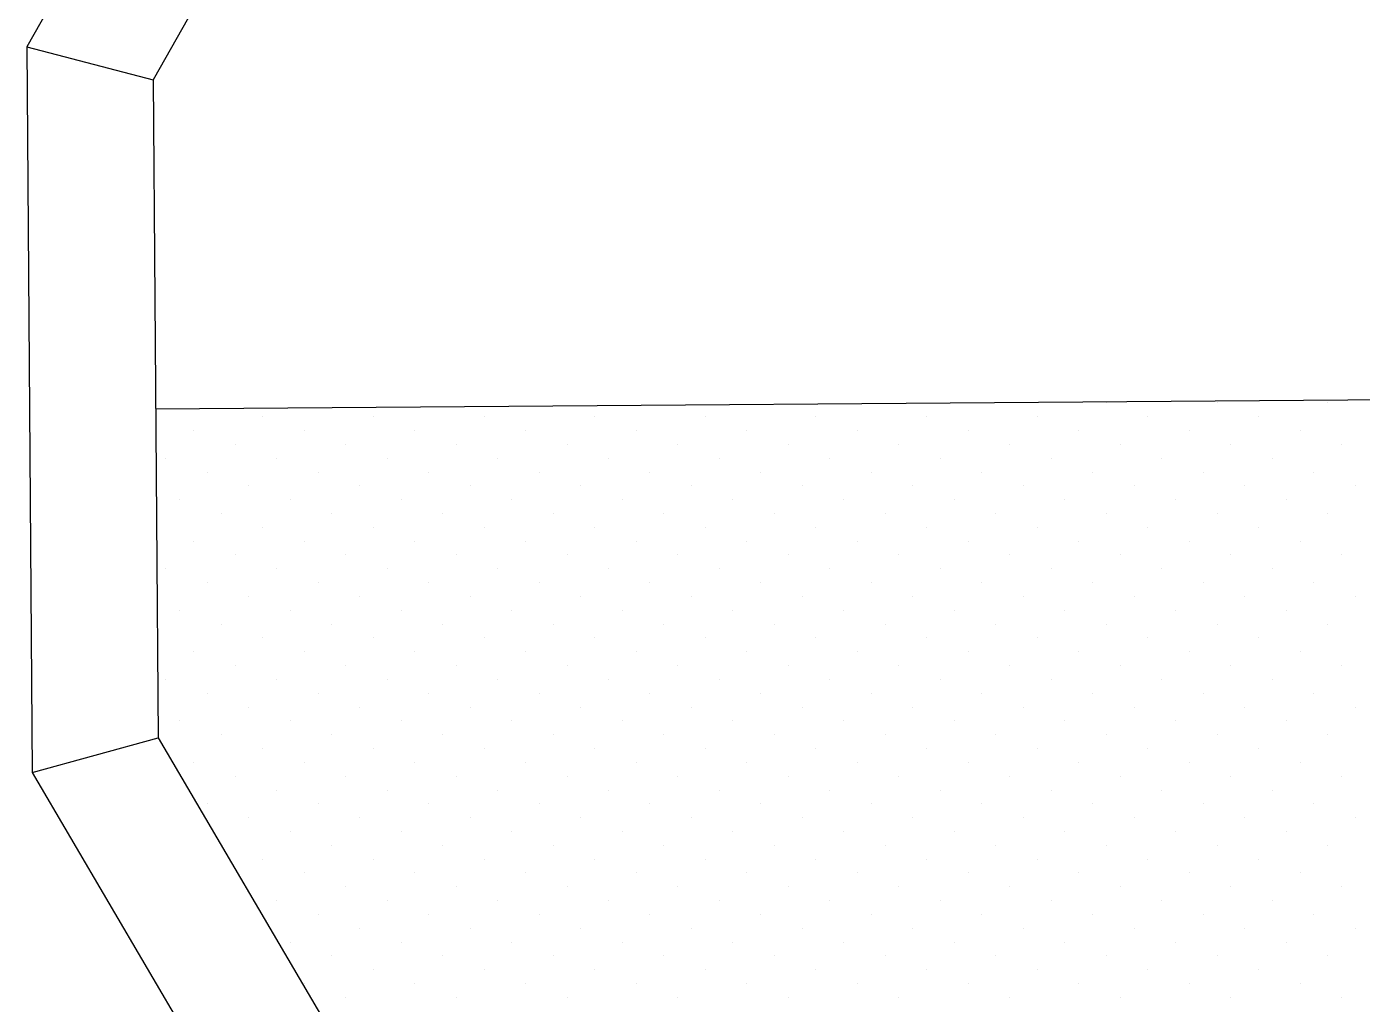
# Model space of a CAD drawing. Header units: millimetres. Extents: x 204800 to 233555, y -2285 to 8522.
# Drawn here: x 225250.8 to 225332.1, y 492.1 to 551.7 of the extents above; entities that cross this region are included whole.
import ezdxf

# ---------------------------------------------------------------- set-up
doc = ezdxf.new("R2010")
doc.units = ezdxf.units.MM
for name, color, linetype in [('中线', 90, 'Continuous'), ('家具内线', 8, 'Continuous'), ('家具外线', 4, 'Continuous')]:
    doc.layers.add(name, color=color, linetype=linetype)

# ---------------------------------------------------------------- blocks, each defined once
blk = doc.blocks.new('MK-ZS-0300')
at = {"layer": '中线', "color": 251}
for p, q in [((68331.732, 5029.163, 1341.12), (68309.923, 4990.728, 1341.12)), ((68309.923, 4990.728, 1341.12), (68310.253, 4946.537, 1341.12)), ((68310.253, 4946.537, 1341.12), (68332.635, 4908.432, 1341.12))]:
    blk.add_line(p, q, dxfattribs=at)
at = {"layer": '家具内线', "color": 251, "ltscale": 500}
for p, q in [((68337.396, 5023.583, 1341.12), (68317.618, 4988.727, 1341.12)), ((68309.923, 4990.728, 1341.12), (68317.618, 4988.727, 1341.12)), ((68317.618, 4988.727, 1341.12), (68317.918, 4948.652, 1341.12)), ((68317.768, 4968.69, 1341.12), (68467.33, 4969.808, 1341.12)), ((68368.909, 4969.054, 1341.12), (68368.909, 4969.054, 1341.12)), ((68375.644, 4969.054, 1341.12), (68375.644, 4969.054, 1341.12)), ((68382.379, 4969.054, 1341.12), (68382.379, 4969.054, 1341.12)), ((68389.114, 4969.054, 1341.12), (68389.114, 4969.054, 1341.12)), ((68324.288, 4968.212, 1341.12), (68324.288, 4968.212, 1341.12)), ((68331.023, 4968.212, 1341.12), (68331.023, 4968.212, 1341.12)), ((68337.758, 4968.212, 1341.12), (68337.758, 4968.212, 1341.12)), ((68344.494, 4968.212, 1341.12), (68344.494, 4968.212, 1341.12)), ((68351.229, 4968.212, 1341.12), (68351.229, 4968.212, 1341.12)), ((68357.964, 4968.212, 1341.12), (68357.964, 4968.212, 1341.12)), ((68364.699, 4968.212, 1341.12), (68364.699, 4968.212, 1341.12)), ((68371.434, 4968.212, 1341.12), (68371.434, 4968.212, 1341.12)), ((68378.17, 4968.212, 1341.12), (68378.17, 4968.212, 1341.12)), ((68384.905, 4968.212, 1341.12), (68384.905, 4968.212, 1341.12)), ((68320.079, 4967.37, 1341.12), (68320.079, 4967.37, 1341.12)), ((68326.814, 4967.37, 1341.12), (68326.814, 4967.37, 1341.12)), ((68333.549, 4967.37, 1341.12), (68333.549, 4967.37, 1341.12)), ((68340.284, 4967.37, 1341.12), (68340.284, 4967.37, 1341.12)), ((68347.019, 4967.37, 1341.12), (68347.019, 4967.37, 1341.12)), ((68353.754, 4967.37, 1341.12), (68353.754, 4967.37, 1341.12)), ((68360.49, 4967.37, 1341.12), (68360.49, 4967.37, 1341.12)), ((68367.225, 4967.37, 1341.12), (68367.225, 4967.37, 1341.12)), ((68373.96, 4967.37, 1341.12), (68373.96, 4967.37, 1341.12)), ((68380.695, 4967.37, 1341.12), (68380.695, 4967.37, 1341.12)), ((68387.43, 4967.37, 1341.12), (68387.43, 4967.37, 1341.12)), ((68322.604, 4966.528, 1341.12), (68322.604, 4966.528, 1341.12)), ((68329.339, 4966.528, 1341.12), (68329.339, 4966.528, 1341.12)), ((68336.075, 4966.528, 1341.12), (68336.075, 4966.528, 1341.12)), ((68342.81, 4966.528, 1341.12), (68342.81, 4966.528, 1341.12)), ((68349.545, 4966.528, 1341.12), (68349.545, 4966.528, 1341.12)), ((68356.28, 4966.528, 1341.12), (68356.28, 4966.528, 1341.12)), ((68363.015, 4966.528, 1341.12), (68363.015, 4966.528, 1341.12)), ((68369.751, 4966.528, 1341.12), (68369.751, 4966.528, 1341.12)), ((68376.486, 4966.528, 1341.12), (68376.486, 4966.528, 1341.12)), ((68383.221, 4966.528, 1341.12), (68383.221, 4966.528, 1341.12)), ((68389.956, 4966.528, 1341.12), (68389.956, 4966.528, 1341.12)), ((68318.395, 4965.686, 1341.12), (68318.395, 4965.686, 1341.12)), ((68325.13, 4965.686, 1341.12), (68325.13, 4965.686, 1341.12)), ((68331.865, 4965.686, 1341.12), (68331.865, 4965.686, 1341.12)), ((68338.6, 4965.686, 1341.12), (68338.6, 4965.686, 1341.12)), ((68345.335, 4965.686, 1341.12), (68345.335, 4965.686, 1341.12)), ((68352.071, 4965.686, 1341.12), (68352.071, 4965.686, 1341.12)), ((68358.806, 4965.686, 1341.12), (68358.806, 4965.686, 1341.12)), ((68365.541, 4965.686, 1341.12), (68365.541, 4965.686, 1341.12)), ((68372.276, 4965.686, 1341.12), (68372.276, 4965.686, 1341.12)), ((68379.011, 4965.686, 1341.12), (68379.011, 4965.686, 1341.12)), ((68385.747, 4965.686, 1341.12), (68385.747, 4965.686, 1341.12)), ((68320.92, 4964.844, 1341.12), (68320.92, 4964.844, 1341.12)), ((68327.656, 4964.844, 1341.12), (68327.656, 4964.844, 1341.12)), ((68334.391, 4964.844, 1341.12), (68334.391, 4964.844, 1341.12)), ((68341.126, 4964.844, 1341.12), (68341.126, 4964.844, 1341.12)), ((68347.861, 4964.844, 1341.12), (68347.861, 4964.844, 1341.12)), ((68354.596, 4964.844, 1341.12), (68354.596, 4964.844, 1341.12)), ((68361.332, 4964.844, 1341.12), (68361.332, 4964.844, 1341.12)), ((68368.067, 4964.844, 1341.12), (68368.067, 4964.844, 1341.12)), ((68374.802, 4964.844, 1341.12), (68374.802, 4964.844, 1341.12)), ((68381.537, 4964.844, 1341.12), (68381.537, 4964.844, 1341.12)), ((68388.272, 4964.844, 1341.12), (68388.272, 4964.844, 1341.12)), ((68323.446, 4964.002, 1341.12), (68323.446, 4964.002, 1341.12)), ((68330.181, 4964.002, 1341.12), (68330.181, 4964.002, 1341.12)), ((68336.916, 4964.002, 1341.12), (68336.916, 4964.002, 1341.12)), ((68343.652, 4964.002, 1341.12), (68343.652, 4964.002, 1341.12)), ((68350.387, 4964.002, 1341.12), (68350.387, 4964.002, 1341.12)), ((68357.122, 4964.002, 1341.12), (68357.122, 4964.002, 1341.12)), ((68363.857, 4964.002, 1341.12), (68363.857, 4964.002, 1341.12)), ((68370.592, 4964.002, 1341.12), (68370.592, 4964.002, 1341.12)), ((68377.328, 4964.002, 1341.12), (68377.328, 4964.002, 1341.12)), ((68384.063, 4964.002, 1341.12), (68384.063, 4964.002, 1341.12)), ((68390.798, 4964.002, 1341.12), (68390.798, 4964.002, 1341.12)), ((68319.237, 4963.16, 1341.12), (68319.237, 4963.16, 1341.12)), ((68325.972, 4963.16, 1341.12), (68325.972, 4963.16, 1341.12)), ((68332.707, 4963.16, 1341.12), (68332.707, 4963.16, 1341.12)), ((68339.442, 4963.16, 1341.12), (68339.442, 4963.16, 1341.12)), ((68346.177, 4963.16, 1341.12), (68346.177, 4963.16, 1341.12)), ((68352.913, 4963.16, 1341.12), (68352.913, 4963.16, 1341.12)), ((68359.648, 4963.16, 1341.12), (68359.648, 4963.16, 1341.12)), ((68366.383, 4963.16, 1341.12), (68366.383, 4963.16, 1341.12)), ((68373.118, 4963.16, 1341.12), (68373.118, 4963.16, 1341.12)), ((68379.853, 4963.16, 1341.12), (68379.853, 4963.16, 1341.12)), ((68386.589, 4963.16, 1341.12), (68386.589, 4963.16, 1341.12)), ((68321.762, 4962.318, 1341.12), (68321.762, 4962.318, 1341.12)), ((68328.497, 4962.318, 1341.12), (68328.497, 4962.318, 1341.12)), ((68335.233, 4962.318, 1341.12), (68335.233, 4962.318, 1341.12)), ((68341.968, 4962.318, 1341.12), (68341.968, 4962.318, 1341.12)), ((68348.703, 4962.318, 1341.12), (68348.703, 4962.318, 1341.12)), ((68355.438, 4962.318, 1341.12), (68355.438, 4962.318, 1341.12)), ((68362.173, 4962.318, 1341.12), (68362.173, 4962.318, 1341.12)), ((68368.909, 4962.318, 1341.12), (68368.909, 4962.318, 1341.12)), ((68375.644, 4962.318, 1341.12), (68375.644, 4962.318, 1341.12)), ((68382.379, 4962.318, 1341.12), (68382.379, 4962.318, 1341.12)), ((68389.114, 4962.318, 1341.12), (68389.114, 4962.318, 1341.12)), ((68324.288, 4961.476, 1341.12), (68324.288, 4961.476, 1341.12)), ((68331.023, 4961.476, 1341.12), (68331.023, 4961.476, 1341.12)), ((68337.758, 4961.476, 1341.12), (68337.758, 4961.476, 1341.12)), ((68344.494, 4961.476, 1341.12), (68344.494, 4961.476, 1341.12)), ((68351.229, 4961.476, 1341.12), (68351.229, 4961.476, 1341.12)), ((68357.964, 4961.476, 1341.12), (68357.964, 4961.476, 1341.12)), ((68364.699, 4961.476, 1341.12), (68364.699, 4961.476, 1341.12)), ((68371.434, 4961.476, 1341.12), (68371.434, 4961.476, 1341.12)), ((68378.17, 4961.476, 1341.12), (68378.17, 4961.476, 1341.12)), ((68384.905, 4961.476, 1341.12), (68384.905, 4961.476, 1341.12)), ((68320.079, 4960.635, 1341.12), (68320.079, 4960.635, 1341.12)), ((68326.814, 4960.635, 1341.12), (68326.814, 4960.635, 1341.12)), ((68333.549, 4960.635, 1341.12), (68333.549, 4960.635, 1341.12)), ((68340.284, 4960.635, 1341.12), (68340.284, 4960.635, 1341.12)), ((68347.019, 4960.635, 1341.12), (68347.019, 4960.635, 1341.12)), ((68353.754, 4960.635, 1341.12), (68353.754, 4960.635, 1341.12)), ((68360.49, 4960.635, 1341.12), (68360.49, 4960.635, 1341.12)), ((68367.225, 4960.635, 1341.12), (68367.225, 4960.635, 1341.12)), ((68373.96, 4960.635, 1341.12), (68373.96, 4960.635, 1341.12)), ((68380.695, 4960.635, 1341.12), (68380.695, 4960.635, 1341.12)), ((68387.43, 4960.635, 1341.12), (68387.43, 4960.635, 1341.12)), ((68322.604, 4959.793, 1341.12), (68322.604, 4959.793, 1341.12)), ((68329.339, 4959.793, 1341.12), (68329.339, 4959.793, 1341.12)), ((68336.075, 4959.793, 1341.12), (68336.075, 4959.793, 1341.12)), ((68342.81, 4959.793, 1341.12), (68342.81, 4959.793, 1341.12)), ((68349.545, 4959.793, 1341.12), (68349.545, 4959.793, 1341.12)), ((68356.28, 4959.793, 1341.12), (68356.28, 4959.793, 1341.12)), ((68363.015, 4959.793, 1341.12), (68363.015, 4959.793, 1341.12)), ((68369.751, 4959.793, 1341.12), (68369.751, 4959.793, 1341.12)), ((68376.486, 4959.793, 1341.12), (68376.486, 4959.793, 1341.12)), ((68383.221, 4959.793, 1341.12), (68383.221, 4959.793, 1341.12)), ((68389.956, 4959.793, 1341.12), (68389.956, 4959.793, 1341.12)), ((68318.395, 4958.951, 1341.12), (68318.395, 4958.951, 1341.12)), ((68325.13, 4958.951, 1341.12), (68325.13, 4958.951, 1341.12)), ((68331.865, 4958.951, 1341.12), (68331.865, 4958.951, 1341.12)), ((68338.6, 4958.951, 1341.12), (68338.6, 4958.951, 1341.12)), ((68345.335, 4958.951, 1341.12), (68345.335, 4958.951, 1341.12)), ((68352.071, 4958.951, 1341.12), (68352.071, 4958.951, 1341.12)), ((68358.806, 4958.951, 1341.12), (68358.806, 4958.951, 1341.12)), ((68365.541, 4958.951, 1341.12), (68365.541, 4958.951, 1341.12)), ((68372.276, 4958.951, 1341.12), (68372.276, 4958.951, 1341.12)), ((68379.011, 4958.951, 1341.12), (68379.011, 4958.951, 1341.12)), ((68385.747, 4958.951, 1341.12), (68385.747, 4958.951, 1341.12)), ((68320.92, 4958.109, 1341.12), (68320.92, 4958.109, 1341.12)), ((68327.656, 4958.109, 1341.12), (68327.656, 4958.109, 1341.12)), ((68334.391, 4958.109, 1341.12), (68334.391, 4958.109, 1341.12)), ((68341.126, 4958.109, 1341.12), (68341.126, 4958.109, 1341.12)), ((68347.861, 4958.109, 1341.12), (68347.861, 4958.109, 1341.12)), ((68354.596, 4958.109, 1341.12), (68354.596, 4958.109, 1341.12)), ((68361.332, 4958.109, 1341.12), (68361.332, 4958.109, 1341.12)), ((68368.067, 4958.109, 1341.12), (68368.067, 4958.109, 1341.12)), ((68374.802, 4958.109, 1341.12), (68374.802, 4958.109, 1341.12)), ((68381.537, 4958.109, 1341.12), (68381.537, 4958.109, 1341.12)), ((68388.272, 4958.109, 1341.12), (68388.272, 4958.109, 1341.12)), ((68323.446, 4957.267, 1341.12), (68323.446, 4957.267, 1341.12)), ((68330.181, 4957.267, 1341.12), (68330.181, 4957.267, 1341.12)), ((68336.916, 4957.267, 1341.12), (68336.916, 4957.267, 1341.12)), ((68343.652, 4957.267, 1341.12), (68343.652, 4957.267, 1341.12)), ((68350.387, 4957.267, 1341.12), (68350.387, 4957.267, 1341.12)), ((68357.122, 4957.267, 1341.12), (68357.122, 4957.267, 1341.12)), ((68363.857, 4957.267, 1341.12), (68363.857, 4957.267, 1341.12)), ((68370.592, 4957.267, 1341.12), (68370.592, 4957.267, 1341.12)), ((68377.328, 4957.267, 1341.12), (68377.328, 4957.267, 1341.12)), ((68384.063, 4957.267, 1341.12), (68384.063, 4957.267, 1341.12)), ((68390.798, 4957.267, 1341.12), (68390.798, 4957.267, 1341.12)), ((68319.237, 4956.425, 1341.12), (68319.237, 4956.425, 1341.12)), ((68325.972, 4956.425, 1341.12), (68325.972, 4956.425, 1341.12)), ((68332.707, 4956.425, 1341.12), (68332.707, 4956.425, 1341.12)), ((68339.442, 4956.425, 1341.12), (68339.442, 4956.425, 1341.12)), ((68346.177, 4956.425, 1341.12), (68346.177, 4956.425, 1341.12)), ((68352.913, 4956.425, 1341.12), (68352.913, 4956.425, 1341.12)), ((68359.648, 4956.425, 1341.12), (68359.648, 4956.425, 1341.12)), ((68366.383, 4956.425, 1341.12), (68366.383, 4956.425, 1341.12)), ((68373.118, 4956.425, 1341.12), (68373.118, 4956.425, 1341.12)), ((68379.853, 4956.425, 1341.12), (68379.853, 4956.425, 1341.12)), ((68386.589, 4956.425, 1341.12), (68386.589, 4956.425, 1341.12)), ((68321.762, 4955.583, 1341.12), (68321.762, 4955.583, 1341.12)), ((68328.497, 4955.583, 1341.12), (68328.497, 4955.583, 1341.12)), ((68335.233, 4955.583, 1341.12), (68335.233, 4955.583, 1341.12)), ((68341.968, 4955.583, 1341.12), (68341.968, 4955.583, 1341.12)), ((68348.703, 4955.583, 1341.12), (68348.703, 4955.583, 1341.12)), ((68355.438, 4955.583, 1341.12), (68355.438, 4955.583, 1341.12)), ((68362.173, 4955.583, 1341.12), (68362.173, 4955.583, 1341.12)), ((68368.909, 4955.583, 1341.12), (68368.909, 4955.583, 1341.12)), ((68375.644, 4955.583, 1341.12), (68375.644, 4955.583, 1341.12)), ((68382.379, 4955.583, 1341.12), (68382.379, 4955.583, 1341.12)), ((68389.114, 4955.583, 1341.12), (68389.114, 4955.583, 1341.12)), ((68324.288, 4954.741, 1341.12), (68324.288, 4954.741, 1341.12)), ((68331.023, 4954.741, 1341.12), (68331.023, 4954.741, 1341.12)), ((68337.758, 4954.741, 1341.12), (68337.758, 4954.741, 1341.12)), ((68344.494, 4954.741, 1341.12), (68344.494, 4954.741, 1341.12)), ((68351.229, 4954.741, 1341.12), (68351.229, 4954.741, 1341.12)), ((68357.964, 4954.741, 1341.12), (68357.964, 4954.741, 1341.12)), ((68364.699, 4954.741, 1341.12), (68364.699, 4954.741, 1341.12)), ((68371.434, 4954.741, 1341.12), (68371.434, 4954.741, 1341.12)), ((68378.17, 4954.741, 1341.12), (68378.17, 4954.741, 1341.12)), ((68384.905, 4954.741, 1341.12), (68384.905, 4954.741, 1341.12)), ((68320.079, 4953.899, 1341.12), (68320.079, 4953.899, 1341.12)), ((68326.814, 4953.899, 1341.12), (68326.814, 4953.899, 1341.12)), ((68333.549, 4953.899, 1341.12), (68333.549, 4953.899, 1341.12)), ((68340.284, 4953.899, 1341.12), (68340.284, 4953.899, 1341.12)), ((68347.019, 4953.899, 1341.12), (68347.019, 4953.899, 1341.12)), ((68353.754, 4953.899, 1341.12), (68353.754, 4953.899, 1341.12)), ((68360.49, 4953.899, 1341.12), (68360.49, 4953.899, 1341.12)), ((68367.225, 4953.899, 1341.12), (68367.225, 4953.899, 1341.12)), ((68373.96, 4953.899, 1341.12), (68373.96, 4953.899, 1341.12)), ((68380.695, 4953.899, 1341.12), (68380.695, 4953.899, 1341.12)), ((68387.43, 4953.899, 1341.12), (68387.43, 4953.899, 1341.12)), ((68322.604, 4953.057, 1341.12), (68322.604, 4953.057, 1341.12)), ((68329.339, 4953.057, 1341.12), (68329.339, 4953.057, 1341.12)), ((68336.075, 4953.057, 1341.12), (68336.075, 4953.057, 1341.12)), ((68342.81, 4953.057, 1341.12), (68342.81, 4953.057, 1341.12)), ((68349.545, 4953.057, 1341.12), (68349.545, 4953.057, 1341.12)), ((68356.28, 4953.057, 1341.12), (68356.28, 4953.057, 1341.12)), ((68363.015, 4953.057, 1341.12), (68363.015, 4953.057, 1341.12)), ((68369.751, 4953.057, 1341.12), (68369.751, 4953.057, 1341.12)), ((68376.486, 4953.057, 1341.12), (68376.486, 4953.057, 1341.12)), ((68383.221, 4953.057, 1341.12), (68383.221, 4953.057, 1341.12)), ((68389.956, 4953.057, 1341.12), (68389.956, 4953.057, 1341.12)), ((68318.395, 4952.216, 1341.12), (68318.395, 4952.216, 1341.12)), ((68325.13, 4952.216, 1341.12), (68325.13, 4952.216, 1341.12)), ((68331.865, 4952.216, 1341.12), (68331.865, 4952.216, 1341.12)), ((68338.6, 4952.216, 1341.12), (68338.6, 4952.216, 1341.12)), ((68345.335, 4952.216, 1341.12), (68345.335, 4952.216, 1341.12)), ((68352.071, 4952.216, 1341.12), (68352.071, 4952.216, 1341.12)), ((68358.806, 4952.216, 1341.12), (68358.806, 4952.216, 1341.12)), ((68365.541, 4952.216, 1341.12), (68365.541, 4952.216, 1341.12)), ((68372.276, 4952.216, 1341.12), (68372.276, 4952.216, 1341.12)), ((68379.011, 4952.216, 1341.12), (68379.011, 4952.216, 1341.12)), ((68385.747, 4952.216, 1341.12), (68385.747, 4952.216, 1341.12)), ((68320.92, 4951.374, 1341.12), (68320.92, 4951.374, 1341.12)), ((68327.656, 4951.374, 1341.12), (68327.656, 4951.374, 1341.12)), ((68334.391, 4951.374, 1341.12), (68334.391, 4951.374, 1341.12)), ((68341.126, 4951.374, 1341.12), (68341.126, 4951.374, 1341.12)), ((68347.861, 4951.374, 1341.12), (68347.861, 4951.374, 1341.12)), ((68354.596, 4951.374, 1341.12), (68354.596, 4951.374, 1341.12)), ((68361.332, 4951.374, 1341.12), (68361.332, 4951.374, 1341.12)), ((68368.067, 4951.374, 1341.12), (68368.067, 4951.374, 1341.12)), ((68374.802, 4951.374, 1341.12), (68374.802, 4951.374, 1341.12)), ((68381.537, 4951.374, 1341.12), (68381.537, 4951.374, 1341.12)), ((68388.272, 4951.374, 1341.12), (68388.272, 4951.374, 1341.12)), ((68323.446, 4950.532, 1341.12), (68323.446, 4950.532, 1341.12)), ((68330.181, 4950.532, 1341.12), (68330.181, 4950.532, 1341.12)), ((68336.916, 4950.532, 1341.12), (68336.916, 4950.532, 1341.12)), ((68343.652, 4950.532, 1341.12), (68343.652, 4950.532, 1341.12)), ((68350.387, 4950.532, 1341.12), (68350.387, 4950.532, 1341.12)), ((68357.122, 4950.532, 1341.12), (68357.122, 4950.532, 1341.12)), ((68363.857, 4950.532, 1341.12), (68363.857, 4950.532, 1341.12)), ((68370.592, 4950.532, 1341.12), (68370.592, 4950.532, 1341.12)), ((68377.328, 4950.532, 1341.12), (68377.328, 4950.532, 1341.12)), ((68384.063, 4950.532, 1341.12), (68384.063, 4950.532, 1341.12)), ((68390.798, 4950.532, 1341.12), (68390.798, 4950.532, 1341.12)), ((68319.237, 4949.69, 1341.12), (68319.237, 4949.69, 1341.12)), ((68325.972, 4949.69, 1341.12), (68325.972, 4949.69, 1341.12)), ((68332.707, 4949.69, 1341.12), (68332.707, 4949.69, 1341.12)), ((68339.442, 4949.69, 1341.12), (68339.442, 4949.69, 1341.12)), ((68346.177, 4949.69, 1341.12), (68346.177, 4949.69, 1341.12)), ((68352.913, 4949.69, 1341.12), (68352.913, 4949.69, 1341.12)), ((68359.648, 4949.69, 1341.12), (68359.648, 4949.69, 1341.12)), ((68366.383, 4949.69, 1341.12), (68366.383, 4949.69, 1341.12)), ((68373.118, 4949.69, 1341.12), (68373.118, 4949.69, 1341.12)), ((68379.853, 4949.69, 1341.12), (68379.853, 4949.69, 1341.12)), ((68386.589, 4949.69, 1341.12), (68386.589, 4949.69, 1341.12)), ((68310.253, 4946.537, 1341.12), (68317.918, 4948.652, 1341.12)), ((68317.918, 4948.652, 1341.12), (68338.215, 4914.096, 1341.12)), ((68321.762, 4948.848, 1341.12), (68321.762, 4948.848, 1341.12)), ((68328.497, 4948.848, 1341.12), (68328.497, 4948.848, 1341.12)), ((68335.233, 4948.848, 1341.12), (68335.233, 4948.848, 1341.12)), ((68341.968, 4948.848, 1341.12), (68341.968, 4948.848, 1341.12)), ((68348.703, 4948.848, 1341.12), (68348.703, 4948.848, 1341.12)), ((68355.438, 4948.848, 1341.12), (68355.438, 4948.848, 1341.12)), ((68362.173, 4948.848, 1341.12), (68362.173, 4948.848, 1341.12)), ((68368.909, 4948.848, 1341.12), (68368.909, 4948.848, 1341.12)), ((68375.644, 4948.848, 1341.12), (68375.644, 4948.848, 1341.12)), ((68382.379, 4948.848, 1341.12), (68382.379, 4948.848, 1341.12)), ((68389.114, 4948.848, 1341.12), (68389.114, 4948.848, 1341.12)), ((68324.288, 4948.006, 1341.12), (68324.288, 4948.006, 1341.12)), ((68331.023, 4948.006, 1341.12), (68331.023, 4948.006, 1341.12)), ((68337.758, 4948.006, 1341.12), (68337.758, 4948.006, 1341.12)), ((68344.494, 4948.006, 1341.12), (68344.494, 4948.006, 1341.12)), ((68351.229, 4948.006, 1341.12), (68351.229, 4948.006, 1341.12)), ((68357.964, 4948.006, 1341.12), (68357.964, 4948.006, 1341.12)), ((68364.699, 4948.006, 1341.12), (68364.699, 4948.006, 1341.12)), ((68371.434, 4948.006, 1341.12), (68371.434, 4948.006, 1341.12)), ((68378.17, 4948.006, 1341.12), (68378.17, 4948.006, 1341.12)), ((68384.905, 4948.006, 1341.12), (68384.905, 4948.006, 1341.12)), ((68320.079, 4947.164, 1341.12), (68320.079, 4947.164, 1341.12)), ((68326.814, 4947.164, 1341.12), (68326.814, 4947.164, 1341.12)), ((68333.549, 4947.164, 1341.12), (68333.549, 4947.164, 1341.12)), ((68340.284, 4947.164, 1341.12), (68340.284, 4947.164, 1341.12)), ((68347.019, 4947.164, 1341.12), (68347.019, 4947.164, 1341.12)), ((68353.754, 4947.164, 1341.12), (68353.754, 4947.164, 1341.12)), ((68360.49, 4947.164, 1341.12), (68360.49, 4947.164, 1341.12)), ((68367.225, 4947.164, 1341.12), (68367.225, 4947.164, 1341.12)), ((68373.96, 4947.164, 1341.12), (68373.96, 4947.164, 1341.12)), ((68380.695, 4947.164, 1341.12), (68380.695, 4947.164, 1341.12)), ((68387.43, 4947.164, 1341.12), (68387.43, 4947.164, 1341.12)), ((68322.604, 4946.322, 1341.12), (68322.604, 4946.322, 1341.12)), ((68329.339, 4946.322, 1341.12), (68329.339, 4946.322, 1341.12)), ((68336.075, 4946.322, 1341.12), (68336.075, 4946.322, 1341.12)), ((68342.81, 4946.322, 1341.12), (68342.81, 4946.322, 1341.12)), ((68349.545, 4946.322, 1341.12), (68349.545, 4946.322, 1341.12)), ((68356.28, 4946.322, 1341.12), (68356.28, 4946.322, 1341.12)), ((68363.015, 4946.322, 1341.12), (68363.015, 4946.322, 1341.12)), ((68369.751, 4946.322, 1341.12), (68369.751, 4946.322, 1341.12)), ((68376.486, 4946.322, 1341.12), (68376.486, 4946.322, 1341.12)), ((68383.221, 4946.322, 1341.12), (68383.221, 4946.322, 1341.12)), ((68389.956, 4946.322, 1341.12), (68389.956, 4946.322, 1341.12)), ((68325.13, 4945.48, 1341.12), (68325.13, 4945.48, 1341.12)), ((68331.865, 4945.48, 1341.12), (68331.865, 4945.48, 1341.12)), ((68338.6, 4945.48, 1341.12), (68338.6, 4945.48, 1341.12)), ((68345.335, 4945.48, 1341.12), (68345.335, 4945.48, 1341.12)), ((68352.071, 4945.48, 1341.12), (68352.071, 4945.48, 1341.12)), ((68358.806, 4945.48, 1341.12), (68358.806, 4945.48, 1341.12)), ((68365.541, 4945.48, 1341.12), (68365.541, 4945.48, 1341.12)), ((68372.276, 4945.48, 1341.12), (68372.276, 4945.48, 1341.12)), ((68379.011, 4945.48, 1341.12), (68379.011, 4945.48, 1341.12)), ((68385.747, 4945.48, 1341.12), (68385.747, 4945.48, 1341.12)), ((68320.92, 4944.638, 1341.12), (68320.92, 4944.638, 1341.12)), ((68327.656, 4944.638, 1341.12), (68327.656, 4944.638, 1341.12)), ((68334.391, 4944.638, 1341.12), (68334.391, 4944.638, 1341.12)), ((68341.126, 4944.638, 1341.12), (68341.126, 4944.638, 1341.12)), ((68347.861, 4944.638, 1341.12), (68347.861, 4944.638, 1341.12)), ((68354.596, 4944.638, 1341.12), (68354.596, 4944.638, 1341.12)), ((68361.332, 4944.638, 1341.12), (68361.332, 4944.638, 1341.12)), ((68368.067, 4944.638, 1341.12), (68368.067, 4944.638, 1341.12)), ((68374.802, 4944.638, 1341.12), (68374.802, 4944.638, 1341.12)), ((68381.537, 4944.638, 1341.12), (68381.537, 4944.638, 1341.12)), ((68388.272, 4944.638, 1341.12), (68388.272, 4944.638, 1341.12)), ((68323.446, 4943.797, 1341.12), (68323.446, 4943.797, 1341.12)), ((68330.181, 4943.797, 1341.12), (68330.181, 4943.797, 1341.12)), ((68336.916, 4943.797, 1341.12), (68336.916, 4943.797, 1341.12)), ((68343.652, 4943.797, 1341.12), (68343.652, 4943.797, 1341.12)), ((68350.387, 4943.797, 1341.12), (68350.387, 4943.797, 1341.12)), ((68357.122, 4943.797, 1341.12), (68357.122, 4943.797, 1341.12)), ((68363.857, 4943.797, 1341.12), (68363.857, 4943.797, 1341.12)), ((68370.592, 4943.797, 1341.12), (68370.592, 4943.797, 1341.12)), ((68377.328, 4943.797, 1341.12), (68377.328, 4943.797, 1341.12)), ((68384.063, 4943.797, 1341.12), (68384.063, 4943.797, 1341.12)), ((68390.798, 4943.797, 1341.12), (68390.798, 4943.797, 1341.12)), ((68325.972, 4942.955, 1341.12), (68325.972, 4942.955, 1341.12)), ((68332.707, 4942.955, 1341.12), (68332.707, 4942.955, 1341.12)), ((68339.442, 4942.955, 1341.12), (68339.442, 4942.955, 1341.12)), ((68346.177, 4942.955, 1341.12), (68346.177, 4942.955, 1341.12)), ((68352.913, 4942.955, 1341.12), (68352.913, 4942.955, 1341.12)), ((68359.648, 4942.955, 1341.12), (68359.648, 4942.955, 1341.12)), ((68366.383, 4942.955, 1341.12), (68366.383, 4942.955, 1341.12)), ((68373.118, 4942.955, 1341.12), (68373.118, 4942.955, 1341.12)), ((68379.853, 4942.955, 1341.12), (68379.853, 4942.955, 1341.12)), ((68386.589, 4942.955, 1341.12), (68386.589, 4942.955, 1341.12)), ((68321.762, 4942.113, 1341.12), (68321.762, 4942.113, 1341.12)), ((68328.497, 4942.113, 1341.12), (68328.497, 4942.113, 1341.12)), ((68335.233, 4942.113, 1341.12), (68335.233, 4942.113, 1341.12)), ((68341.968, 4942.113, 1341.12), (68341.968, 4942.113, 1341.12)), ((68348.703, 4942.113, 1341.12), (68348.703, 4942.113, 1341.12)), ((68355.438, 4942.113, 1341.12), (68355.438, 4942.113, 1341.12)), ((68362.173, 4942.113, 1341.12), (68362.173, 4942.113, 1341.12)), ((68368.909, 4942.113, 1341.12), (68368.909, 4942.113, 1341.12)), ((68375.644, 4942.113, 1341.12), (68375.644, 4942.113, 1341.12)), ((68382.379, 4942.113, 1341.12), (68382.379, 4942.113, 1341.12)), ((68389.114, 4942.113, 1341.12), (68389.114, 4942.113, 1341.12)), ((68324.288, 4941.271, 1341.12), (68324.288, 4941.271, 1341.12)), ((68331.023, 4941.271, 1341.12), (68331.023, 4941.271, 1341.12)), ((68337.758, 4941.271, 1341.12), (68337.758, 4941.271, 1341.12)), ((68344.494, 4941.271, 1341.12), (68344.494, 4941.271, 1341.12)), ((68351.229, 4941.271, 1341.12), (68351.229, 4941.271, 1341.12)), ((68357.964, 4941.271, 1341.12), (68357.964, 4941.271, 1341.12)), ((68364.699, 4941.271, 1341.12), (68364.699, 4941.271, 1341.12)), ((68371.434, 4941.271, 1341.12), (68371.434, 4941.271, 1341.12)), ((68378.17, 4941.271, 1341.12), (68378.17, 4941.271, 1341.12)), ((68384.905, 4941.271, 1341.12), (68384.905, 4941.271, 1341.12)), ((68326.814, 4940.429, 1341.12), (68326.814, 4940.429, 1341.12)), ((68333.549, 4940.429, 1341.12), (68333.549, 4940.429, 1341.12)), ((68340.284, 4940.429, 1341.12), (68340.284, 4940.429, 1341.12)), ((68347.019, 4940.429, 1341.12), (68347.019, 4940.429, 1341.12)), ((68353.754, 4940.429, 1341.12), (68353.754, 4940.429, 1341.12)), ((68360.49, 4940.429, 1341.12), (68360.49, 4940.429, 1341.12)), ((68367.225, 4940.429, 1341.12), (68367.225, 4940.429, 1341.12)), ((68373.96, 4940.429, 1341.12), (68373.96, 4940.429, 1341.12)), ((68380.695, 4940.429, 1341.12), (68380.695, 4940.429, 1341.12)), ((68387.43, 4940.429, 1341.12), (68387.43, 4940.429, 1341.12)), ((68329.339, 4939.587, 1341.12), (68329.339, 4939.587, 1341.12)), ((68336.075, 4939.587, 1341.12), (68336.075, 4939.587, 1341.12)), ((68342.81, 4939.587, 1341.12), (68342.81, 4939.587, 1341.12)), ((68349.545, 4939.587, 1341.12), (68349.545, 4939.587, 1341.12)), ((68356.28, 4939.587, 1341.12), (68356.28, 4939.587, 1341.12)), ((68363.015, 4939.587, 1341.12), (68363.015, 4939.587, 1341.12)), ((68369.751, 4939.587, 1341.12), (68369.751, 4939.587, 1341.12)), ((68376.486, 4939.587, 1341.12), (68376.486, 4939.587, 1341.12)), ((68383.221, 4939.587, 1341.12), (68383.221, 4939.587, 1341.12)), ((68389.956, 4939.587, 1341.12), (68389.956, 4939.587, 1341.12)), ((68325.13, 4938.745, 1341.12), (68325.13, 4938.745, 1341.12)), ((68331.865, 4938.745, 1341.12), (68331.865, 4938.745, 1341.12)), ((68338.6, 4938.745, 1341.12), (68338.6, 4938.745, 1341.12)), ((68345.335, 4938.745, 1341.12), (68345.335, 4938.745, 1341.12)), ((68352.071, 4938.745, 1341.12), (68352.071, 4938.745, 1341.12)), ((68358.806, 4938.745, 1341.12), (68358.806, 4938.745, 1341.12)), ((68365.541, 4938.745, 1341.12), (68365.541, 4938.745, 1341.12)), ((68372.276, 4938.745, 1341.12), (68372.276, 4938.745, 1341.12)), ((68379.011, 4938.745, 1341.12), (68379.011, 4938.745, 1341.12)), ((68385.747, 4938.745, 1341.12), (68385.747, 4938.745, 1341.12)), ((68327.656, 4937.903, 1341.12), (68327.656, 4937.903, 1341.12)), ((68334.391, 4937.903, 1341.12), (68334.391, 4937.903, 1341.12)), ((68341.126, 4937.903, 1341.12), (68341.126, 4937.903, 1341.12)), ((68347.861, 4937.903, 1341.12), (68347.861, 4937.903, 1341.12)), ((68354.596, 4937.903, 1341.12), (68354.596, 4937.903, 1341.12)), ((68361.332, 4937.903, 1341.12), (68361.332, 4937.903, 1341.12)), ((68368.067, 4937.903, 1341.12), (68368.067, 4937.903, 1341.12)), ((68374.802, 4937.903, 1341.12), (68374.802, 4937.903, 1341.12)), ((68381.537, 4937.903, 1341.12), (68381.537, 4937.903, 1341.12)), ((68388.272, 4937.903, 1341.12), (68388.272, 4937.903, 1341.12)), ((68330.181, 4937.061, 1341.12), (68330.181, 4937.061, 1341.12)), ((68336.916, 4937.061, 1341.12), (68336.916, 4937.061, 1341.12)), ((68343.652, 4937.061, 1341.12), (68343.652, 4937.061, 1341.12)), ((68350.387, 4937.061, 1341.12), (68350.387, 4937.061, 1341.12)), ((68357.122, 4937.061, 1341.12), (68357.122, 4937.061, 1341.12)), ((68363.857, 4937.061, 1341.12), (68363.857, 4937.061, 1341.12)), ((68370.592, 4937.061, 1341.12), (68370.592, 4937.061, 1341.12)), ((68377.328, 4937.061, 1341.12), (68377.328, 4937.061, 1341.12)), ((68384.063, 4937.061, 1341.12), (68384.063, 4937.061, 1341.12)), ((68390.798, 4937.061, 1341.12), (68390.798, 4937.061, 1341.12)), ((68325.972, 4936.219, 1341.12), (68325.972, 4936.219, 1341.12)), ((68332.707, 4936.219, 1341.12), (68332.707, 4936.219, 1341.12)), ((68339.442, 4936.219, 1341.12), (68339.442, 4936.219, 1341.12)), ((68346.177, 4936.219, 1341.12), (68346.177, 4936.219, 1341.12)), ((68352.913, 4936.219, 1341.12), (68352.913, 4936.219, 1341.12)), ((68359.648, 4936.219, 1341.12), (68359.648, 4936.219, 1341.12)), ((68366.383, 4936.219, 1341.12), (68366.383, 4936.219, 1341.12)), ((68373.118, 4936.219, 1341.12), (68373.118, 4936.219, 1341.12)), ((68379.853, 4936.219, 1341.12), (68379.853, 4936.219, 1341.12)), ((68386.589, 4936.219, 1341.12), (68386.589, 4936.219, 1341.12)), ((68328.497, 4935.378, 1341.12), (68328.497, 4935.378, 1341.12)), ((68335.233, 4935.378, 1341.12), (68335.233, 4935.378, 1341.12)), ((68341.968, 4935.378, 1341.12), (68341.968, 4935.378, 1341.12)), ((68348.703, 4935.378, 1341.12), (68348.703, 4935.378, 1341.12)), ((68355.438, 4935.378, 1341.12), (68355.438, 4935.378, 1341.12)), ((68362.173, 4935.378, 1341.12), (68362.173, 4935.378, 1341.12)), ((68368.909, 4935.378, 1341.12), (68368.909, 4935.378, 1341.12)), ((68375.644, 4935.378, 1341.12), (68375.644, 4935.378, 1341.12)), ((68382.379, 4935.378, 1341.12), (68382.379, 4935.378, 1341.12)), ((68389.114, 4935.378, 1341.12), (68389.114, 4935.378, 1341.12)), ((68331.023, 4934.536, 1341.12), (68331.023, 4934.536, 1341.12)), ((68337.758, 4934.536, 1341.12), (68337.758, 4934.536, 1341.12)), ((68344.494, 4934.536, 1341.12), (68344.494, 4934.536, 1341.12)), ((68351.229, 4934.536, 1341.12), (68351.229, 4934.536, 1341.12)), ((68357.964, 4934.536, 1341.12), (68357.964, 4934.536, 1341.12)), ((68364.699, 4934.536, 1341.12), (68364.699, 4934.536, 1341.12)), ((68371.434, 4934.536, 1341.12), (68371.434, 4934.536, 1341.12)), ((68378.17, 4934.536, 1341.12), (68378.17, 4934.536, 1341.12)), ((68384.905, 4934.536, 1341.12), (68384.905, 4934.536, 1341.12)), ((68326.814, 4933.694, 1341.12), (68326.814, 4933.694, 1341.12)), ((68333.549, 4933.694, 1341.12), (68333.549, 4933.694, 1341.12)), ((68340.284, 4933.694, 1341.12), (68340.284, 4933.694, 1341.12)), ((68347.019, 4933.694, 1341.12), (68347.019, 4933.694, 1341.12)), ((68353.754, 4933.694, 1341.12), (68353.754, 4933.694, 1341.12)), ((68360.49, 4933.694, 1341.12), (68360.49, 4933.694, 1341.12)), ((68367.225, 4933.694, 1341.12), (68367.225, 4933.694, 1341.12)), ((68373.96, 4933.694, 1341.12), (68373.96, 4933.694, 1341.12)), ((68380.695, 4933.694, 1341.12), (68380.695, 4933.694, 1341.12)), ((68387.43, 4933.694, 1341.12), (68387.43, 4933.694, 1341.12)), ((68329.339, 4932.852, 1341.12), (68329.339, 4932.852, 1341.12)), ((68336.075, 4932.852, 1341.12), (68336.075, 4932.852, 1341.12)), ((68342.81, 4932.852, 1341.12), (68342.81, 4932.852, 1341.12)), ((68349.545, 4932.852, 1341.12), (68349.545, 4932.852, 1341.12)), ((68356.28, 4932.852, 1341.12), (68356.28, 4932.852, 1341.12)), ((68363.015, 4932.852, 1341.12), (68363.015, 4932.852, 1341.12)), ((68369.751, 4932.852, 1341.12), (68369.751, 4932.852, 1341.12)), ((68376.486, 4932.852, 1341.12), (68376.486, 4932.852, 1341.12)), ((68383.221, 4932.852, 1341.12), (68383.221, 4932.852, 1341.12)), ((68389.956, 4932.852, 1341.12), (68389.956, 4932.852, 1341.12))]:
    blk.add_line(p, q, dxfattribs=at)

msp = doc.modelspace()

# ---------------------------------------------------------------- block references
at = {"layer": '家具外线'}
msp.add_blockref('MK-ZS-0300', (156940.851, -4440.309, -1341.12), dxfattribs=at)

doc.saveas('drawing.dxf')
